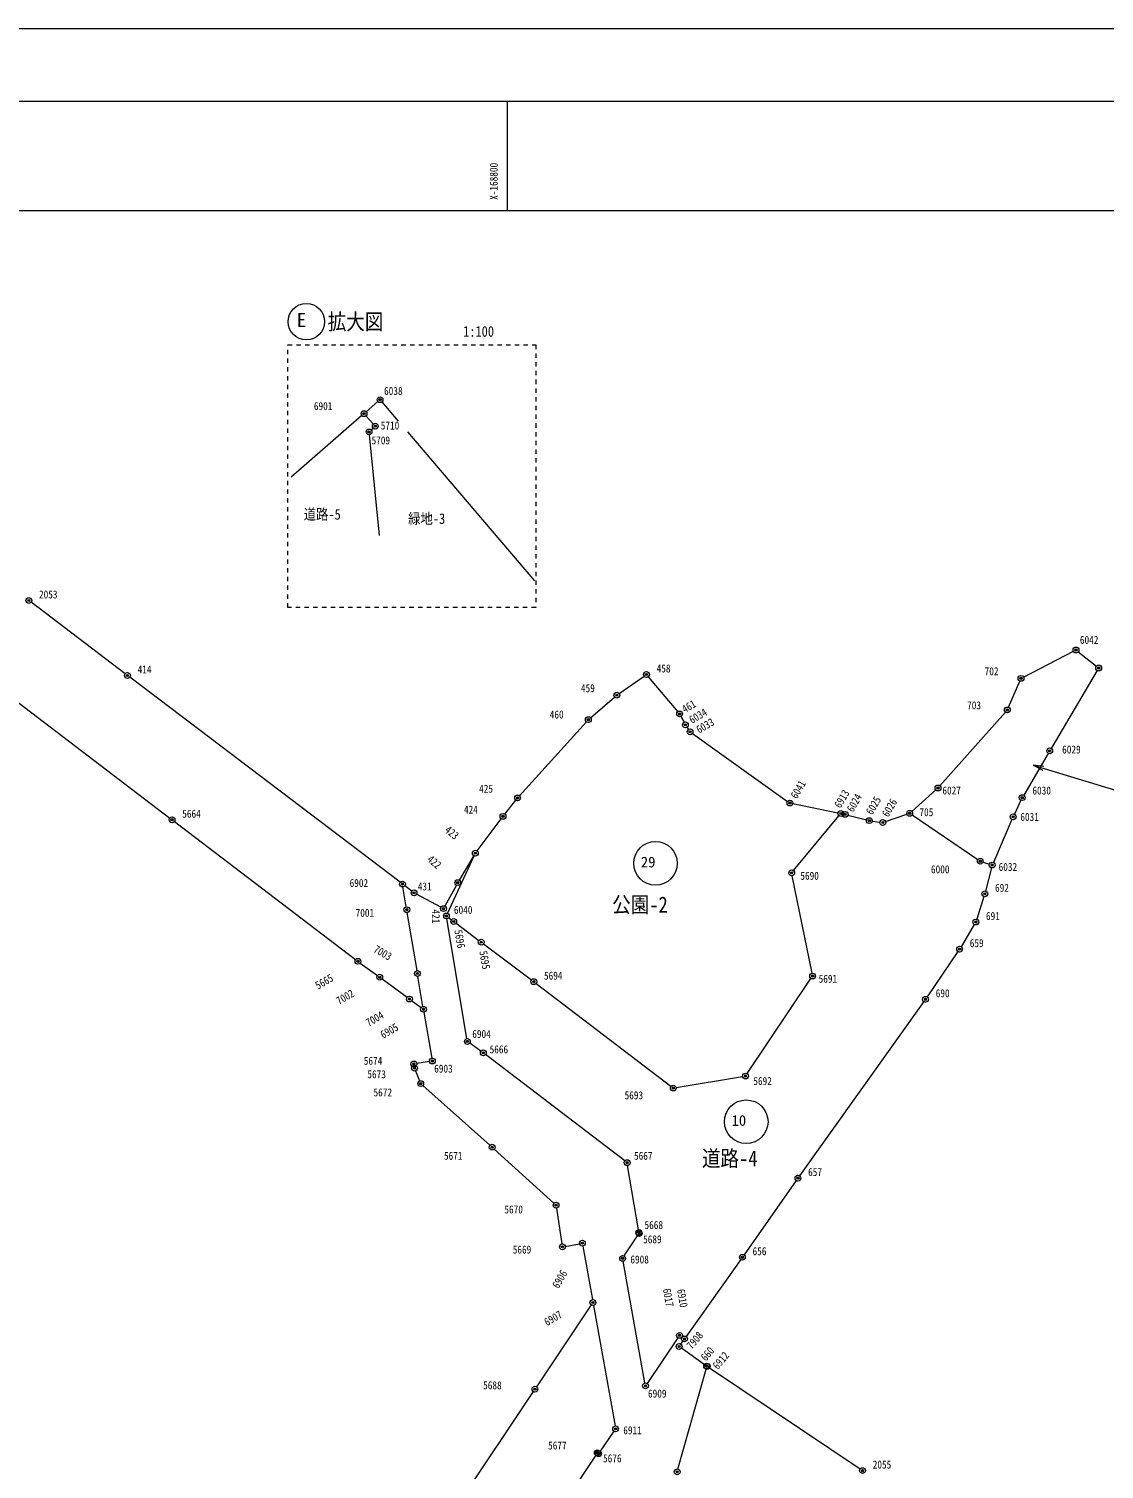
# Model space of a CAD drawing. Units: millimetres, scale not verified. Extents: x -26 to 817, y -26 to 570.
# Drawn here: x 500.1 to 647.9, y 371.1 to 569 of the extents above; entities that cross this region are included whole.
import ezdxf
from ezdxf.enums import TextEntityAlignment as Align

# ---------------------------------------------------------------- set-up
doc = ezdxf.new("R2010")
doc.units = ezdxf.units.MM
doc.header["$LTSCALE"] = 0.6
doc.header["$PDMODE"] = 32
doc.header["$PDSIZE"] = 0.3
doc.linetypes.add('USER1', pattern=[2, 1, -1])
for name, color, linetype, lineweight in [('0-0_0', 7, 'Continuous', 18), ('0-1_HOJOSO', 1, 'Continuous', 18), ('0-2_LAYER001', 3, 'Continuous', 18), ('0-3_LAYER002', 2, 'Continuous', 18), ('0-4_LAYER003', 8, 'Continuous', 18), ('0-5_LAYER004', 7, 'Continuous', 18), ('0-7_LAYER006', 2, 'Continuous', 18)]:
    doc.layers.add(name, color=color, linetype=linetype, lineweight=lineweight)
doc.styles.add('ＭＳ ゴシック', font='')
doc.styles.get('ＭＳ ゴシック').set_extended_font_data('MS Gothic')

# ---------------------------------------------------------------- blocks, each defined once
blk = doc.blocks.new('JEC-PLOTMK3')
at = {"layer": '0-0_0'}
blk.add_circle((0, 0), 0.5, dxfattribs=at)
blk.add_point((0, 0), dxfattribs=at)
blk = doc.blocks.new('JEC-CSTRNG9')
at = {"layer": '0-0_0'}
blk.add_circle((0, 0), 3, dxfattribs=at)
at = {"layer": '0-0_0', "style": 'ＭＳ ゴシック'}
blk.add_text('10', height=1.475, dxfattribs=at).set_placement((-2.0124, -1.0062), align=Align.BOTTOM_LEFT)
blk = doc.blocks.new('JEC-CSTRNG28')
at = {"layer": '0-0_0'}
blk.add_circle((0, 0), 3, dxfattribs=at)
at = {"layer": '0-0_0', "style": 'ＭＳ ゴシック'}
blk.add_text('29', height=1.475, dxfattribs=at).set_placement((-2.0125, -1.0062), align=Align.BOTTOM_LEFT)
blk = doc.blocks.new('JEC-CSTRNG48')
at = {"layer": '0-0_0'}
blk.add_circle((0, 0), 2.5, dxfattribs=at)
at = {"layer": '0-0_0', "style": 'ＭＳ ゴシック'}
blk.add_text('E', height=1.944, dxfattribs=at).set_placement((-1.3258, -1.3258), align=Align.BOTTOM_LEFT)

msp = doc.modelspace()

# ---------------------------------------------------------------- linework, layer by layer
at = {"layer": '0-1_HOJOSO'}
msp.add_lwpolyline([(0, 544), (0, 0), (791, 0), (791, 544)], close=True, dxfattribs=at)
at = {"layer": '0-2_LAYER001', "color": 1}
msp.add_line((806, 569), (-15, 569), dxfattribs=at)
at = {"layer": '0-2_LAYER001', "color": 7}
msp.add_lwpolyline([(-15, -15), (806, -15), (806, 559), (-15, 559)], close=True, dxfattribs=at)
at = {"layer": '0-2_LAYER001', "color": 1, "linetype": 'USER1'}
msp.add_lwpolyline([(535.6729, 489.4903), (535.6729, 525.593), (569.7699, 525.593), (569.7699, 489.4903)], close=True, dxfattribs=at)
at = {"layer": '0-2_LAYER001', "color": 7}
for points in [[(638.079, 467.8045), (649.4117, 464.4047), (671.3216, 464.4047)], [(639.5876, 467.613), (638.079, 467.8045), (639.4439, 467.134)]]:
    msp.add_lwpolyline(points, dxfattribs=at)
at = {"layer": '0-3_LAYER002'}
msp.add_lwpolyline([(0, 0), (791, 0), (791, 544), (0, 544)], close=True, dxfattribs=at)
at = {"layer": '0-4_LAYER003'}
msp.add_line((565.8503, 544), (565.8503, 559), dxfattribs=at)
at = {"layer": '0-7_LAYER006'}
for p, q in [((546.4505, 516.381), (548.0463, 517.7665)), ((548.6079, 517.7244), (550.8391, 515.1081)), ((545.8467, 515.8561), (536.1217, 507.3906)), ((547.4207, 514.706), (546.4161, 515.8215)), ((548.2705, 499.3805), (546.8785, 513.2108)), ((547.1297, 513.8829), (547.3971, 514.1346)), ((552.1183, 513.6081), (569.5785, 493.1339)), ((513.3159, 480.3867), (500.3988, 490.2046)), ((636.7818, 479.9261), (643.6309, 483.4612)), ((644.2994, 483.3957), (646.7872, 481.4176)), ((551.1156, 451.7203), (513.953, 479.9029)), ((581.2104, 477.6695), (584.6262, 480.0518)), ((585.2117, 479.9744), (589.255, 475.1629)), ((634.7091, 475.7738), (636.2675, 479.3755)), ((646.897, 480.8242), (640.5816, 470.1231)), ((497.7924, 477.0681), (519.4482, 460.5572)), ((577.2754, 474.3337), (580.5793, 477.1796)), ((625.286, 464.9797), (634.2846, 475.1076)), ((567.5165, 463.6114), (576.7041, 473.7759)), ((589.6994, 474.5031), (590.1212, 473.7062)), ((590.5307, 473.0201), (590.728, 472.7251)), ((591.2761, 472.1605), (604.3545, 462.8427)), ((640.1754, 469.434), (636.7992, 463.6994)), ((621.4322, 461.4656), (624.7224, 464.4137)), ((565.4924, 461.0944), (567.0002, 463.0009)), ((605.0722, 462.5302), (611.2765, 461.257)), ((636.4245, 462.9934), (635.5161, 461.0839)), ((520.0846, 460.0723), (544.9941, 441.1089)), ((561.681, 456.0501), (565.0037, 460.4611)), ((605.1733, 453.3268), (611.4133, 460.8685)), ((612.0602, 461.0964), (611.8625, 461.1369)), ((612.6415, 460.9562), (615.1911, 460.295)), ((615.9745, 460.1391), (617.0382, 459.9901)), ((617.8128, 460.0639), (620.7558, 461.0693)), ((621.4652, 460.9739), (630.4975, 454.8374)), ((635.1849, 460.3558), (632.6257, 454.4635)), ((557.6355, 447.458), (561.2732, 455.3672)), ((561.2355, 455.387), (559.2291, 452.0202)), ((631.2098, 454.4925), (632.0848, 454.2168)), ((632.3678, 453.709), (631.5588, 450.5243)), ((558.8324, 451.3257), (557.2623, 448.4556)), ((607.7109, 439.2327), (604.9977, 452.6266)), ((551.9582, 448.3511), (551.5004, 451.0841)), ((552.7056, 450.5144), (551.753, 451.2369)), ((556.7178, 448.2936), (553.3769, 450.0837)), ((631.3379, 449.7558), (630.3368, 446.6434)), ((553.4263, 439.5811), (552.0904, 447.5621)), ((560.2883, 430.2511), (557.5344, 446.7001)), ((557.7883, 446.8546), (558.1563, 446.5786)), ((558.7961, 446.0983), (561.9305, 443.7429)), ((630.0093, 445.9192), (628.1934, 442.8781)), ((562.57, 443.2622), (569.1567, 438.3071)), ((627.7635, 442.2038), (623.5351, 435.9795)), ((545.635, 440.6303), (547.9796, 438.913)), ((548.625, 438.4402), (552.0657, 435.9191)), ((554.2502, 434.6651), (553.5584, 438.7921)), ((569.7944, 437.824), (588.3223, 423.6912)), ((598.7952, 425.4308), (607.5675, 438.5085)), ((552.711, 435.4463), (553.9936, 434.507)), ((554.3839, 433.8764), (555.4668, 427.5549)), ((623.078, 435.3231), (606.0067, 411.4042)), ((562.2169, 428.5252), (560.6797, 429.624)), ((581.9845, 413.4414), (562.8602, 428.0498)), ((553.0541, 426.3588), (553.0206, 426.5884)), ((553.2277, 425.8216), (553.7889, 424.4277)), ((555.1393, 427.0975), (553.3913, 426.8178)), ((554.2371, 423.7907), (563.4575, 415.5846)), ((589.0349, 423.5142), (598.1777, 425.0331)), ((564.0526, 415.0499), (572.238, 407.6254)), ((583.854, 403.9731), (582.3687, 412.8042)), ((605.5445, 410.7512), (598.3701, 400.5281)), ((572.5946, 406.9612), (573.348, 402.0221)), ((573.8016, 401.6997), (575.761, 402.0636)), ((581.9036, 400.3759), (583.7291, 403.1254)), ((583.9503, 403.4586), (583.9203, 403.5786)), ((576.2241, 401.7428), (577.5286, 394.3765)), ((597.909, 399.8743), (590.4137, 389.3029)), ((584.7536, 382.9343), (581.753, 399.6489)), ((577.3758, 393.6502), (569.8548, 382.4131)), ((577.669, 393.5889), (580.6456, 377.0183)), ((589.2822, 389.1293), (585.0485, 382.8719)), ((589.6755, 388.2611), (589.9511, 388.6502)), ((589.8571, 389.2095), (589.8316, 389.2278)), ((592.9, 385.484), (589.7706, 387.7033)), ((589.2895, 371.0954), (593.1851, 384.8218)), ((593.2943, 385.2066), (593.2263, 385.2526)), ((593.6265, 384.9838), (614.3181, 371.1074)), ((569.4096, 381.7484), (552.0251, 355.8229)), ((580.4908, 376.2942), (578.6118, 373.541)), ((577.9839, 372.9842), (565.0888, 353.7131)), ((578.3863, 373.2106), (578.2063, 373.3166))]:
    msp.add_line(p, q, dxfattribs=at)

# ---------------------------------------------------------------- block references
at = {"layer": '0-2_LAYER001'}
for name, p in [('JEC-CSTRNG48', (538.2247, 528.7568)), ('JEC-CSTRNG28', (586.2004, 454.3312)), ('JEC-CSTRNG9', (598.6663, 418.822))]:
    msp.add_blockref(name, p, dxfattribs=at)
at = {"layer": '0-5_LAYER004', "xscale": 0.8, "yscale": 0.8}
for p in [(548.3484, 518.0287), (546.1484, 516.1188), (547.6884, 514.4088), (546.8384, 513.6088), (500.0803, 490.4466), (643.9863, 483.6447), (647.1003, 481.1686), (513.6343, 480.1446), (584.9543, 480.2806), (636.4263, 479.7426), (580.8823, 477.4406), (589.5123, 474.8566), (634.5503, 475.4066), (576.9724, 474.0726), (590.3083, 473.3526), (590.9503, 472.3926), (640.3783, 469.7787), (567.2484, 463.3146), (625.0203, 464.6807), (636.5963, 463.3546), (565.2443, 460.7806), (604.6803, 462.6106), (611.6683, 461.1766), (612.2543, 461.0566), (621.1343, 461.1986), (519.7663, 460.3146), (615.5783, 460.1946), (617.4343, 459.9346), (635.3443, 460.7227), (561.4403, 455.7307), (604.9183, 453.0186), (630.8283, 454.6126), (632.4663, 454.0966), (632.4663, 454.0966), (551.4343, 451.4786), (559.0244, 451.6766), (553.0244, 450.2726), (631.4603, 450.1366), (552.0244, 447.9566), (557.0703, 448.1046), (557.4683, 447.0946), (558.4763, 446.3386), (630.2143, 446.2626), (562.2503, 443.5026), (627.9883, 442.5346), (545.3123, 440.8666), (553.4923, 439.1866), (548.3023, 438.6766), (569.4763, 438.0667), (607.7903, 438.8406), (552.3883, 435.6826), (623.3103, 435.6487), (554.3163, 434.2706), (560.3543, 429.8566), (555.5343, 427.1606), (562.5423, 428.2926), (552.9963, 426.7546), (553.0783, 426.1926), (553.9384, 424.0566), (588.6403, 423.4486), (598.5723, 425.0986), (563.7563, 415.3186), (582.3023, 413.1986), (605.7744, 411.0786), (572.5343, 407.3566), (583.9203, 403.5786), (583.9503, 403.4586), (573.4083, 401.6266), (576.1543, 402.1366), (581.6823, 400.0426), (598.1403, 400.2007), (577.5983, 393.9826), (589.4443, 387.9346), (589.5063, 389.4606), (590.1823, 388.9766), (593.2263, 385.2526), (593.2943, 385.2066), (569.6323, 382.0806), (584.8243, 382.5406), (580.7163, 376.6246), (578.2063, 373.3167), (578.3864, 373.2106), (589.1803, 370.7106), (614.6503, 370.8846)]:
    msp.add_blockref('JEC-PLOTMK3', p, dxfattribs=at)

# ---------------------------------------------------------------- texts
at = {"layer": '0-2_LAYER001', "color": 7, "style": 'ＭＳ ゴシック', "width": 0.85}
for s, height, p in [('拡大図', 2.199, (541.1579, 526.9888)), ('1:100', 1.466, (559.7699, 526.2444))]:
    msp.add_text(s, height=height, dxfattribs=at).set_placement(p, align=Align.BOTTOM_LEFT)
at = {"layer": '0-4_LAYER003', "color": 7, "style": 'ＭＳ ゴシック', "width": 0.85}
msp.add_text('X-168800', height=1.1, rotation=90, dxfattribs=at).set_placement((564.8503, 545.5), align=Align.BOTTOM_LEFT)
at = {"layer": '0-5_LAYER004', "style": 'ＭＳ ゴシック', "width": 0.85}
for s, p in [('6038', (548.9006, 518.3624)), ('6901', (539.2561, 516.2795)), ('5710', (548.4478, 513.6081)), ('5709', (547.1799, 511.5705)), ('2053', (501.4803, 490.3966)), ('6042', (644.52, 484.1564)), ('414', (515.0343, 480.0946)), ('458', (586.3543, 480.2306)), ('702', (631.4263, 479.8426)), ('459', (575.9505, 477.5133)), ('460', (571.6644, 473.9008)), ('703', (629.023, 475.1638)), ('6029', (642.0822, 469.0965)), ('425', (561.9595, 463.706)), ('6027', (625.627, 463.4626)), ('6030', (637.9963, 463.4546)), ('5664', (521.1663, 460.2646)), ('424', (559.8777, 460.8282)), ('705', (622.4682, 460.4831)), ('6031', (636.34, 459.8331)), ('6000', (624.056, 452.6282)), ('6032', (633.353, 452.9602)), ('6902', (544.1645, 450.7504)), ('431', (553.5285, 450.2799)), ('5690', (606.1063, 451.7356)), ('692', (632.8603, 450.0866)), ('7001', (544.989, 446.6504)), ('6040', (558.499, 447.0537)), ('691', (631.6143, 446.2126)), ('659', (629.3883, 442.4846)), ('5694', (570.8763, 438.0167)), ('5691', (608.6167, 437.5915)), ('690', (624.7103, 435.5987)), ('6904', (561.0196, 430.0053)), ('5674', (546.1089, 426.3181)), ('5666', (563.4009, 427.8928)), ('5673', (546.6082, 424.4745)), ('6903', (555.7877, 425.2427)), ('5692', (599.6465, 423.5393)), ('5672', (547.4532, 421.978)), ('5693', (581.9511, 421.5799)), ('5671', (557.1329, 413.2646)), ('5667', (583.2465, 413.2646)), ('657', (607.1744, 411.0286)), ('5670', (565.436, 405.892)), ('5668', (584.6911, 403.7518)), ('5669', (566.5813, 400.3804)), ('5689', (584.4998, 401.788)), ('6908', (582.7454, 399.0204)), ('656', (599.5403, 400.1507)), ('5688', (562.5134, 381.7327)), ('6909', (585.1683, 380.592)), ('6911', (581.7746, 375.5442)), ('5677', (571.4398, 373.4623)), ('5676', (578.9972, 371.6942)), ('2055', (616.0503, 370.8346))]:
    msp.add_text(s, height=1.1, dxfattribs=at).set_placement(p, align=Align.BOTTOM_LEFT)
for s, rotation, p in [('461', 30, (590.4003, 474.6661)), ('6034', 30, (591.38, 473.1966)), ('6033', 30, (592.3597, 471.8496)), ('6041', 60, (605.9221, 462.9406)), ('6913', 60, (611.9226, 461.6548)), ('6024', 60, (613.637, 461.1037)), ('6025', 60, (616.2699, 460.7364)), ('6026', 60, (618.4742, 460.4302)), ('423', 320, (556.9338, 458.4824)), ('422', 320, (554.5141, 454.4495)), ('421', 270, (555.1383, 447.9913)), ('5696', 280, (558.2302, 445.0372)), ('7003', 330, (547.1864, 441.9207)), ('5695', 280, (561.6581, 442.147)), ('5665', 30, (539.9993, 436.6841)), ('7002', 30, (542.8799, 434.5717)), ('7004', 30, (546.9512, 431.5758)), ('6905', 30, (548.9484, 429.9243)), ('6906', 60, (573.1539, 395.6562)), ('6017', 280, (586.8869, 395.764)), ('6910', 280, (588.8189, 395.6735)), ('6907', 30, (571.4651, 390.4373)), ('7908', 50, (591.4452, 387.2512)), ('660', 50, (593.3902, 385.6328)), ('6912', 50, (595.0208, 384.4837))]:
    msp.add_text(s, height=1.1, rotation=rotation, dxfattribs=at).set_placement(p, align=Align.BOTTOM_LEFT)
at = {"layer": '0-7_LAYER006', "color": 7, "style": 'ＭＳ ゴシック', "width": 0.85}
for s, height, p in [('道路-5', 1.466, (537.8551, 501.1199)), ('緑地-3', 1.466, (552.2059, 500.5224)), ('公園-2', 2.199, (580.2445, 446.902)), ('道路-4', 2.199, (592.5845, 412.0224))]:
    msp.add_text(s, height=height, dxfattribs=at).set_placement(p, align=Align.BOTTOM_LEFT)

doc.saveas('drawing.dxf')
